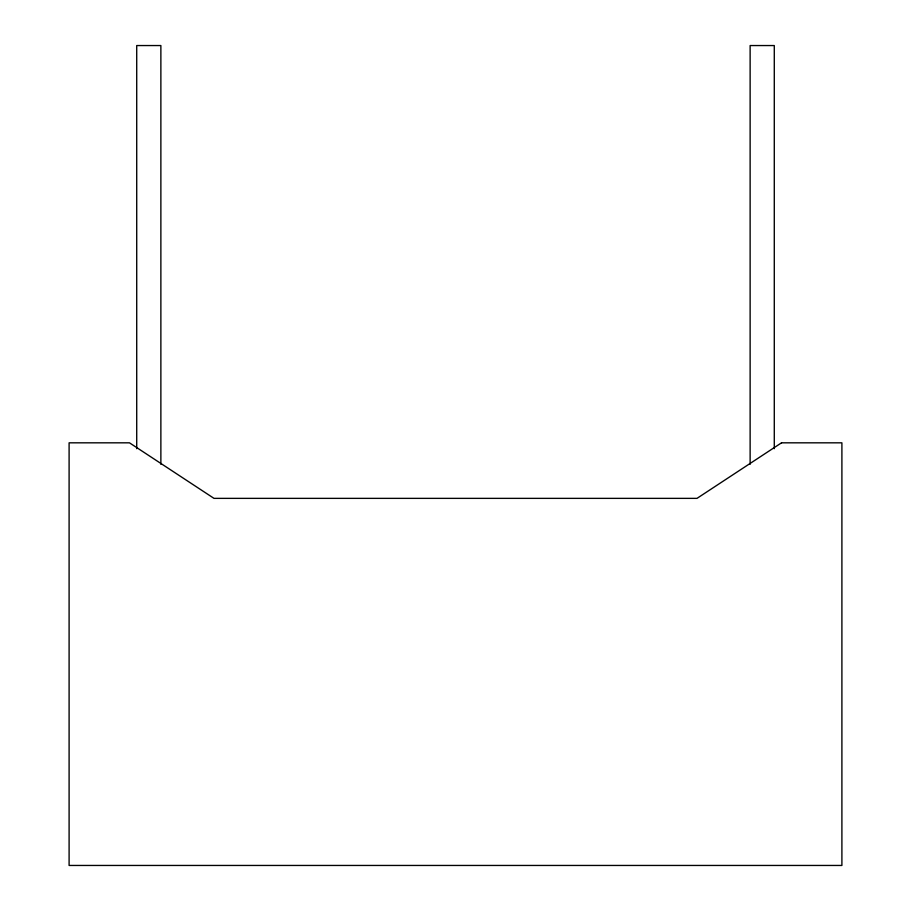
<?xml version="1.0" encoding="UTF-8"?>
<svg xmlns="http://www.w3.org/2000/svg" width="911" height="911" viewBox="0 0 911 911"><rect width="100%" height="100%" fill="white"/><g stroke="black" fill="none" stroke-linecap="round" stroke-linejoin="round"><path stroke-width="1.37" d="M774.282 448.679L774.282 45.55L750.129 45.55L750.129 464.303M160.871 464.303L160.871 45.55L136.718 45.55L136.718 448.679M781.524 442.826L697.006 498.363L213.994 498.363L129.476 442.826L69.099 442.826L69.099 865.45L841.901 865.45L841.901 442.826L781.524 442.826"/></g></svg>
